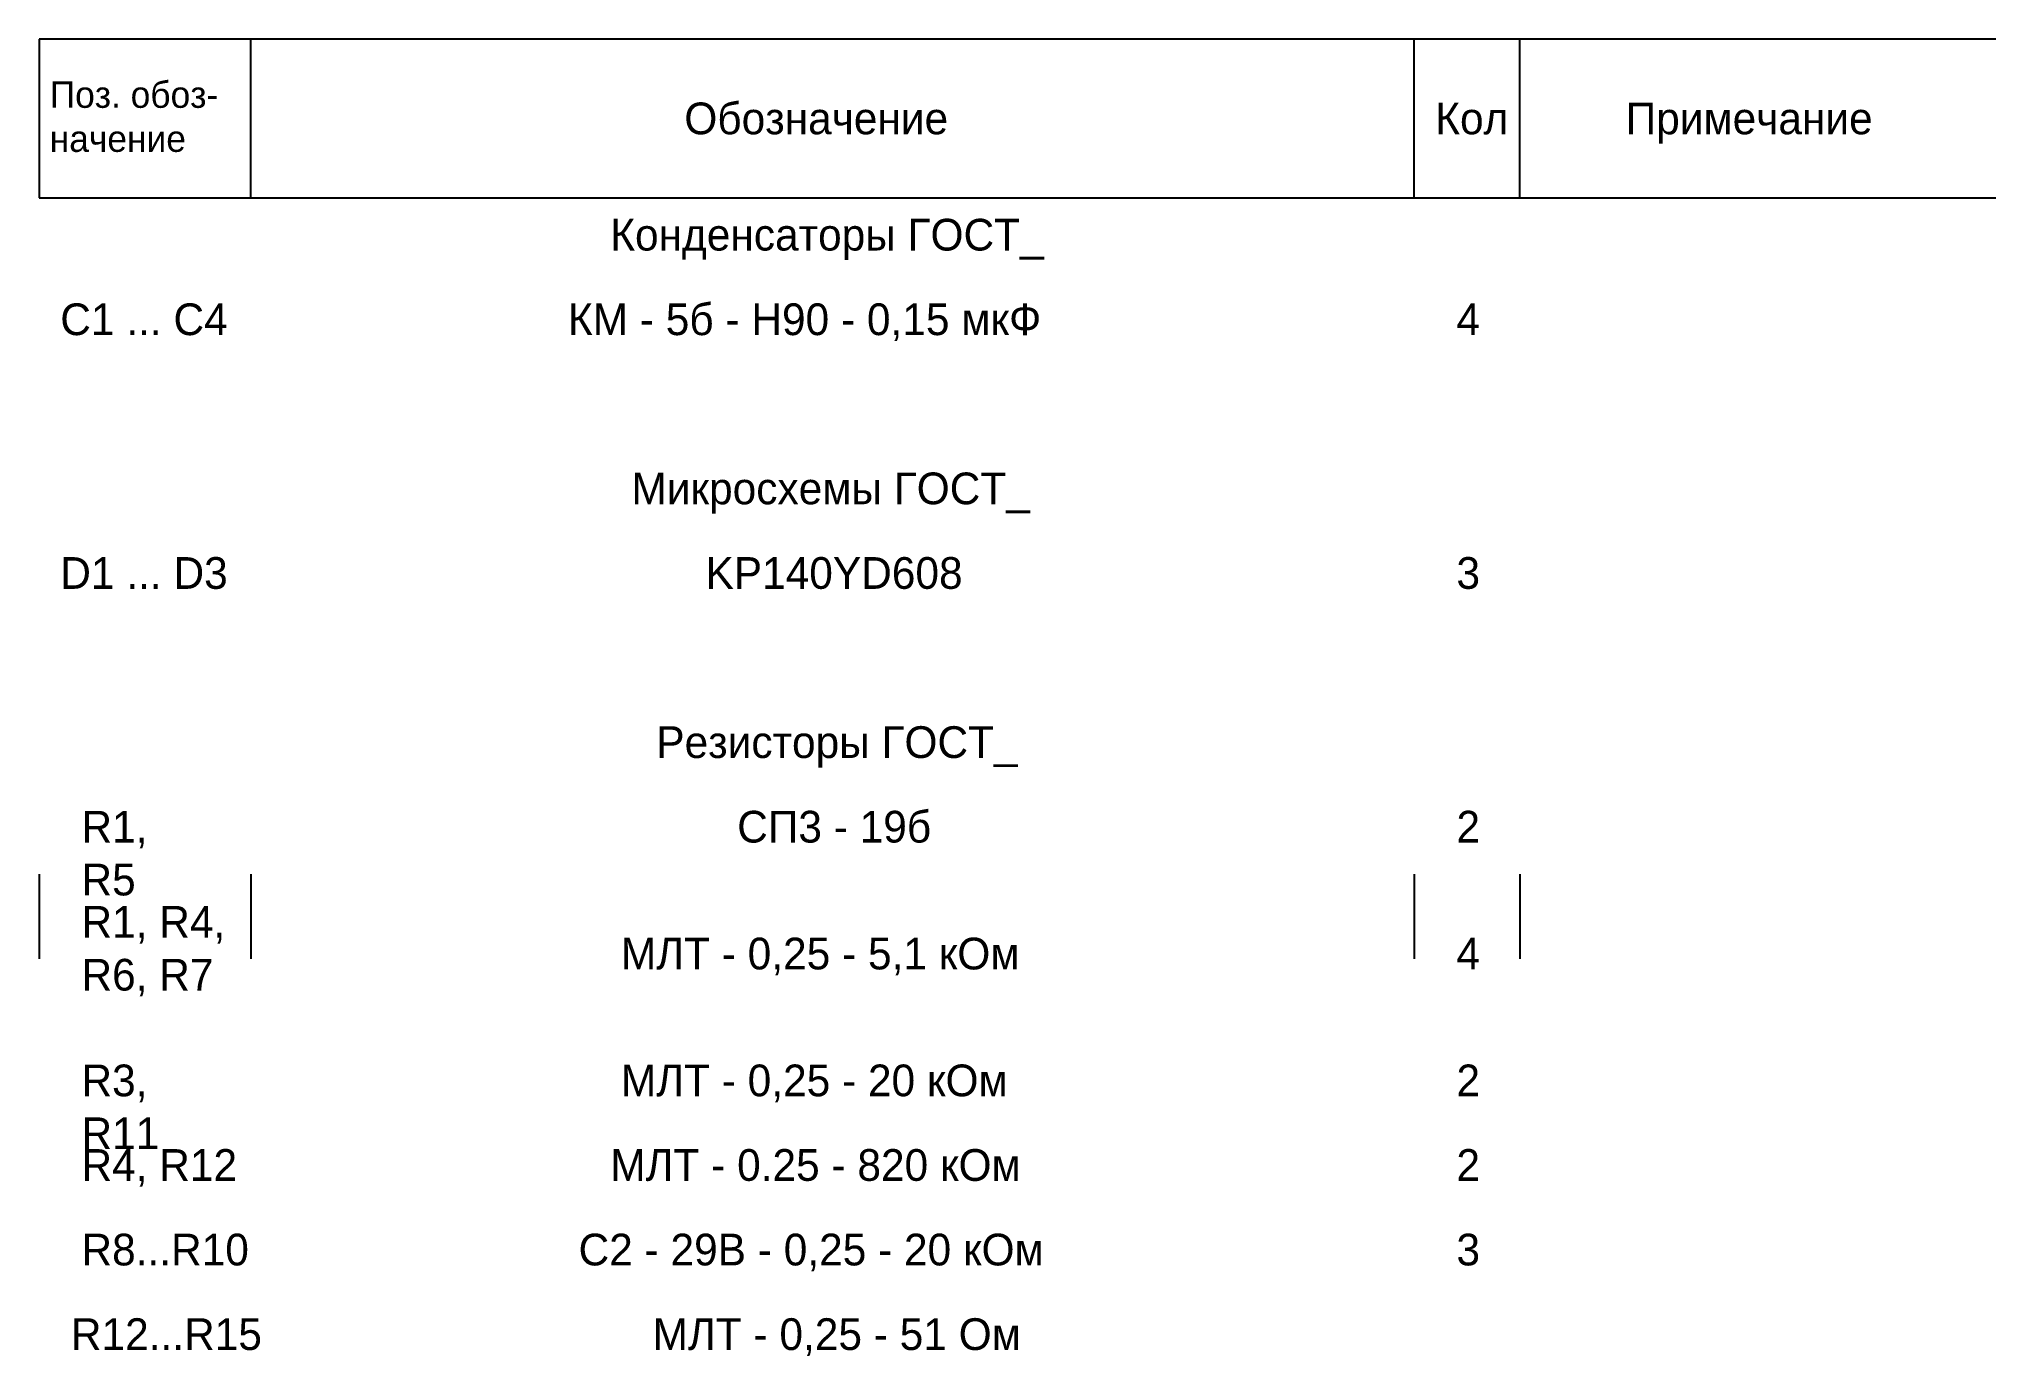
# Model space of a CAD drawing. Extents: x 0 to 185, y -125 to 0.
import ezdxf

# ---------------------------------------------------------------- set-up
doc = ezdxf.new("R2010")
doc.units = 0
doc.layers.get('0').update_dxf_attribs({"linetype": 'CONTINUOUS'})
doc.styles.add('cyrillic_ii', font='cyrillic_ii')

msp = doc.modelspace()

# ---------------------------------------------------------------- linework, layer by layer
for p, q in [((185, 0), (0, 0)), ((0, 0), (0, -15)), ((20, -15), (20, 0)), ((130, -15), (130, 0)), ((140, -15), (140, 0)), ((0, -15), (20, -15)), ((20, -15), (130, -15)), ((130, -15), (140, -15)), ((140, -15), (185, -15)), ((0, -79), (0, -87)), ((20, -79), (20, -87)), ((130, -79), (130, -87)), ((140, -79), (140, -87))]:
    msp.add_line(p, q)

# ---------------------------------------------------------------- texts
at = {"attachment_point": 1, "style": 'cyrillic_ii'}
for s, insert, char_height, width in [('Поз. обоз-\\Pначение', (1, -4), 2.5, 17.6806), ('Обозначение', (61, -6), 3, 25.4833), ('Кол', (132, -6), 3, 6.3333), ('Примечание', (150, -6), 3, 23.5), ('Конденсаторы ГОСТ_', (54, -17), 3, 46.0833), ('С1 ... С4', (2, -25), 3, 15.5), ('КМ - 5б - Н90 - 0,15 мкФ', (50, -25), 3, 54.9167), ('4', (134, -25), 3, 1.6667), ('Микросхемы ГОСТ_', (56, -41), 3, 40.9167), ('D1 ... D3', (2, -49), 3, 15.8333), ('KP140YD608', (63, -49), 3, 23.6667), ('3', (134, -49), 3, 1.3333), ('Резисторы ГОСТ_', (58.35, -65), 3, 38.5667), ('R1, R5', (4, -73), 3, 11.75), ('СП3 - 19б', (66, -73), 3, 19.5), ('2', (134, -73), 3, 1.3333), ('R1, R4, \\PR6, R7', (4, -82), 3, 13.25), ('МЛТ - 0,25 - 5,1 кОм', (55, -85), 3, 44.5833), ('4', (134, -85), 3, 1.6667), ('R3, R11', (4, -97), 3, 13.4167), ('МЛТ - 0,25 - 20 кОм', (55, -97), 3, 44.0833), ('2', (134, -97), 3, 1.3333), ('R4, R12', (4, -105), 3, 14.4167), ('МЛТ - 0.25 - 820 кОм', (54, -105), 3, 46.25), ('2', (134, -105), 3, 1.3333), ('R8...R10', (4, -113), 3, 13.6667), ('C2 - 29B - 0,25 - 20 кОм', (51, -113), 3, 54.25), ('3', (134, -113), 3, 1.3333), ('R12...R15', (3, -121), 3, 15.3333), ('МЛТ - 0,25 - 51 Ом', (58, -121), 3, 41.0833)]:
    msp.add_mtext(s, dxfattribs=dict(at, insert=insert, char_height=char_height, width=width))

doc.saveas('drawing.dxf')
